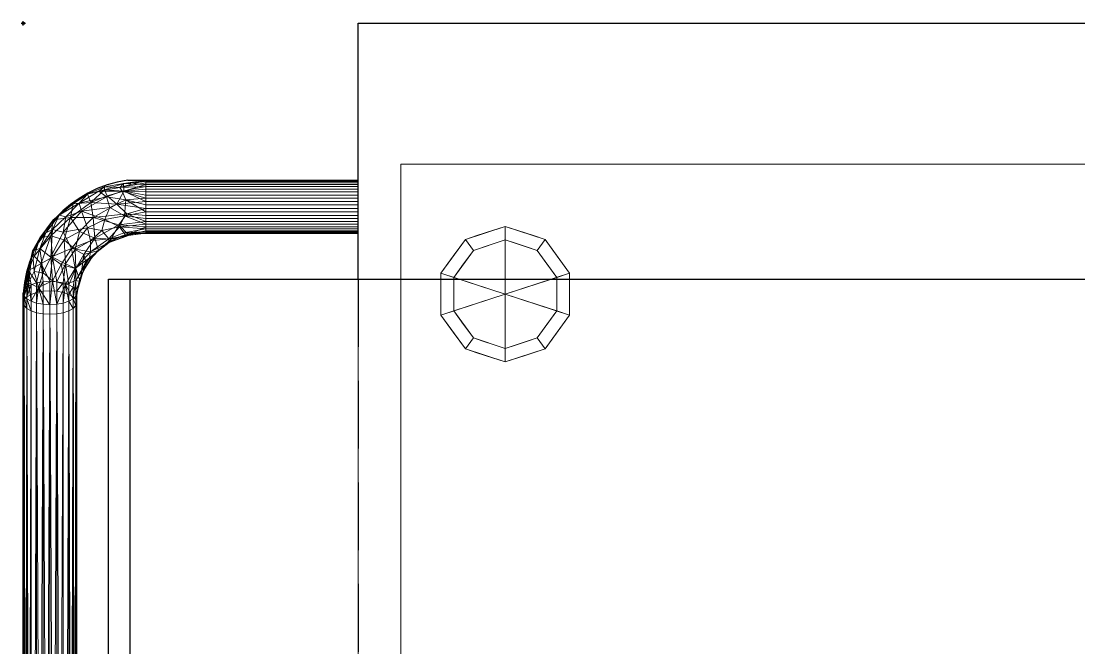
# Model space of a CAD drawing. Header units: millimetres. Extents: x -1 to 991, y -989 to 51.
# Drawn here: x -1 to 495, y -292.8 to 1 of the extents above; entities that cross this region are included whole.
import ezdxf

# ---------------------------------------------------------------- set-up
doc = ezdxf.new("R2010")
doc.units = ezdxf.units.MM
doc.header["$PDMODE"] = 34
doc.linetypes.add('NASCOSTA', pattern=[9.525, 6.35, -3.175])
for name, color, linetype in [('IQ_200_2D', 1, 'Continuous'), ('IQ_200_3D', 1, 'Continuous'), ('IQ_204_2D', 7, 'Continuous'), ('IQ_INS_3D', 3, 'Continuous')]:
    doc.layers.add(name, color=color, linetype=linetype)

msp = doc.modelspace()

# ---------------------------------------------------------------- linework, layer by layer
at = {"layer": 'IQ_200_2D'}
for p, q in [((157, 0), (833, 0)), ((157, -120), (157, 0)), ((40, -758), (40, -120)), ((40, -120), (950, -120))]:
    msp.add_line(p, q, dxfattribs=at)
at = {"layer": 'IQ_204_2D'}
for p, q in [((49.03, -73.5), (157, -73.5)), ((157, -98.5), (51.12, -98.5)), ((50, -120), (50, -748)), ((0, -857.92), (0, -126.56)), ((25, -127.51), (25, -855.94))]:
    msp.add_line(p, q, dxfattribs=at)
at = {"layer": 'IQ_204_2D', "linetype": 'NASCOSTA', "ltscale": 5}
msp.add_line((157, -120), (157, -758), dxfattribs=at)
at = {"layer": 'IQ_204_2D'}
for radius, start, end in [(57.5, 98.3391, 176.1759), (32.5, 101.0997, 174.9127)]:
    msp.add_arc((57.37, -130.39), radius, start, end, dxfattribs=at)
at = {"layer": 'IQ_INS_3D'}
msp.add_point((0, 0), dxfattribs=at)

# ---------------------------------------------------------------- meshes
at = {"layer": 'IQ_200_3D', "lineweight": 9}
mesh = msp.add_polyface(dxfattribs=at)
corners = [(157, 0, 1510), (157, -120, 1510), (833, -120, 1510), (833, 0, 1510)]
mesh.append_faces([[corners[k] for k in face] for face in [(0, 1, 2, 3)]])
mesh = msp.add_polyface(dxfattribs=at)
corners = [(833, -120, 220), (157, -120, 220), (157, 0, 220), (833, 0, 220)]
mesh.append_faces([[corners[k] for k in face] for face in [(0, 1, 2, 3)]])
mesh = msp.add_polyface(dxfattribs=at)
corners = [(833, 0, 1510), (833, 0, 220), (157, 0, 220), (157, 0, 1510)]
mesh.append_faces([[corners[k] for k in face] for face in [(0, 1, 2, 3)]])
mesh = msp.add_polyface(dxfattribs=at)
corners = [(157, 0, 1510), (157, 0, 220), (157, -120, 220), (157, -120, 1510)]
mesh.append_faces([[corners[k] for k in face] for face in [(0, 1, 2, 3)]])
mesh = msp.add_polyface(dxfattribs=at)
corners = [(177, -66, 220), (177, -738, 220), (813, -738, 220), (813, -66, 220)]
mesh.append_faces([[corners[k] for k in face] for face in [(0, 1, 2, 3)]])
mesh = msp.add_polyface(dxfattribs=at)
corners = [(813, -738, 200), (177, -738, 200), (177, -66, 200), (813, -66, 200)]
mesh.append_faces([[corners[k] for k in face] for face in [(0, 1, 2, 3)]])
mesh = msp.add_polyface(dxfattribs=at)
corners = [(813, -66, 220), (813, -66, 200), (177, -66, 200), (177, -66, 220)]
mesh.append_faces([[corners[k] for k in face] for face in [(0, 1, 2, 3)]])
mesh = msp.add_polyface(dxfattribs=at)
corners = [(177, -66, 220), (177, -66, 200), (177, -738, 200), (177, -738, 220)]
mesh.append_faces([[corners[k] for k in face] for face in [(0, 1, 2, 3)]])
mesh = msp.add_polyface(dxfattribs=at)
corners = [(57.5, -74.76, 1405.47), (57.5, -73.73, 1402.38), (57.5, -73.53, 1399.12), (57.5, -74.18, 1395.92), (57.5, -75.64, 1393), (57.5, -77.8, 1390.56), (57.5, -80.53, 1388.76), (57.5, -83.62, 1387.73), (57.5, -86.88, 1387.53), (57.5, -90.08, 1388.18), (57.5, -93, 1389.64), (57.5, -95.44, 1391.8), (57.5, -97.24, 1394.53), (41.25, -101.15, 1392.62), (29.35, -111.85, 1387.41), (25, -126.46, 1380.3), (24.57, -125.04, 1377.39), (23.33, -123.72, 1374.68), (21.34, -122.59, 1372.35), (18.75, -121.72, 1370.56), (15.74, -121.17, 1369.44), (12.5, -120.98, 1369.06), (9.26, -121.17, 1369.44), (6.25, -121.72, 1370.56), (3.66, -122.59, 1372.35), (1.67, -123.72, 1374.68), (0.43, -125.04, 1377.39), (0, -126.46, 1380.3), (4.38, -106.67, 1389.93), (16.84, -89.9, 1398.1), (35.5, -78.7, 1403.56), (2.42, -115.51, 1385.63), (45.32, -76.94, 1404.41), (32.72, -91.01, 1384.15), (12.98, -99.68, 1381), (38.12, -78.1, 1392.89), (24.39, -106.1, 1379.03), (5.18, -109.15, 1379.7), (44.8, -94.45, 1388.13), (43.93, -84.77, 1386.95), (13.65, -109.63, 1374.6), (26.6, -121.09, 1382.91), (46.93, -75.07, 1395.62), (47.2, -78.68, 1390.18), (19.82, -112.83, 1374.77), (24.59, -115, 1378.71), (2.43, -115.95, 1378.3), (33.59, -100.69, 1384.92), (38.06, -76.62, 1398.35), (26.17, -84.3, 1400.83), (23.42, -84.7, 1391.51), (30.18, -80.05, 1395.38), (28.39, -108.34, 1382.74), (19.17, -101.45, 1378.61), (22.11, -91.12, 1384.23), (31.64, -84.04, 1387.7), (26.39, -97.64, 1381.25), (10.61, -98.29, 1394.02), (14.08, -92.18, 1390.02), (7.76, -100.59, 1386.55), (39.33, -80.96, 1389.04), (49.37, -99.2, 1393.57), (48.5, -89.39, 1387.25), (8.38, -112.56, 1374.37), (35.3, -106.5, 1390.02)]
mesh.append_faces([[corners[k] for k in face] for face in [(61, 11, 12)]], dxfattribs={"vtx0": -1})
mesh.append_faces([[corners[k] for k in face] for face in [(57, 59, 28), (41, 52, 14), (8, 39, 7), (4, 42, 3), (7, 43, 6), (5, 43, 4), (2, 32, 1), (22, 63, 21), (18, 45, 17), (26, 46, 25), (20, 44, 19), (28, 46, 31), (32, 48, 30), (30, 51, 49), (23, 63, 22)]], dxfattribs={"vtx0": -1, "vtx1": -1})
mesh.append_faces([[corners[k] for k in face] for face in [(62, 10, 38), (11, 61, 38), (53, 44, 40), (33, 62, 38), (45, 44, 36), (45, 36, 52), (7, 39, 43), (42, 4, 43), (32, 42, 48), (47, 38, 13), (55, 39, 33), (35, 60, 55), (47, 36, 56), (2, 42, 32), (48, 42, 35), (48, 35, 51), (50, 55, 54), (44, 45, 18), (40, 44, 20), (53, 36, 44), (33, 38, 47), (50, 58, 29), (21, 63, 40), (39, 62, 33), (30, 48, 51), (34, 40, 63), (63, 23, 46), (31, 46, 26), (45, 52, 41), (28, 37, 46), (63, 46, 37), (53, 40, 34), (35, 42, 43), (41, 16, 45), (35, 55, 51), (53, 34, 54), (54, 58, 50), (50, 49, 51), (36, 47, 52), (52, 47, 64), (58, 54, 34), (56, 36, 53), (50, 51, 55), (56, 54, 33), (35, 43, 60), (33, 54, 55), (54, 56, 53), (47, 56, 33), (57, 58, 59), (59, 34, 37), (34, 59, 58), (28, 59, 37), (43, 39, 60), (39, 55, 60), (8, 62, 39), (34, 63, 37)]], dxfattribs={"vtx0": -1, "vtx1": -1, "vtx2": -1})
mesh.append_faces([[corners[k] for k in face] for face in [(43, 5, 6), (42, 2, 3), (62, 9, 10), (45, 16, 17), (47, 13, 64)]], dxfattribs={"vtx0": -1, "vtx2": -1})
mesh.append_faces([[corners[k] for k in face] for face in [(15, 16, 41)]], dxfattribs={"vtx1": -1})
mesh.append_faces([[corners[k] for k in face] for face in [(8, 9, 62), (10, 11, 38), (18, 19, 44), (24, 25, 46), (20, 21, 40), (23, 24, 46), (64, 14, 52), (29, 49, 50), (57, 29, 58), (61, 13, 38)]], dxfattribs={"vtx1": -1, "vtx2": -1})
mesh.append_faces([[corners[k] for k in face] for face in [(26, 27, 31), (32, 0, 1)]], dxfattribs={"vtx2": -1})
mesh = msp.add_polyface(dxfattribs=at)
corners = [(157, -74.76, 1405.47), (157, -73.73, 1402.38), (157, -73.53, 1399.12), (157, -74.18, 1395.92), (157, -75.64, 1393), (157, -77.8, 1390.56), (157, -80.53, 1388.76), (157, -83.62, 1387.73), (157, -86.88, 1387.53), (157, -90.08, 1388.18), (157, -93, 1389.64), (157, -95.44, 1391.8), (157, -97.24, 1394.53), (57.5, -97.24, 1394.53), (57.5, -95.44, 1391.8), (57.5, -93, 1389.64), (57.5, -90.08, 1388.18), (57.5, -86.88, 1387.53), (57.5, -83.62, 1387.73), (57.5, -80.53, 1388.76), (57.5, -77.8, 1390.56), (57.5, -75.64, 1393), (57.5, -74.18, 1395.92), (57.5, -73.53, 1399.12), (57.5, -73.73, 1402.38), (57.5, -74.76, 1405.47)]
mesh.append_faces([[corners[k] for k in face] for face in [(11, 14, 15, 10), (8, 17, 18, 7), (10, 15, 16, 9), (9, 16, 17, 8), (5, 20, 21, 4)]], dxfattribs={"vtx0": -1, "vtx2": -1})
mesh.append_faces([[corners[k] for k in face] for face in [(18, 19, 6, 7), (21, 22, 3, 4), (23, 24, 1, 2), (22, 23, 2, 3), (5, 6, 19, 20)]], dxfattribs={"vtx1": -1, "vtx3": -1})
mesh.append_faces([[corners[k] for k in face] for face in [(12, 13, 14, 11)]], dxfattribs={"vtx2": -1})
mesh.append_faces([[corners[k] for k in face] for face in [(24, 25, 0, 1)]], dxfattribs={"vtx3": -1})
mesh = msp.add_polyface(dxfattribs=at)
corners = [(157, -74.76, 1405.47), (157, -76.56, 1408.2), (157, -79, 1410.36), (157, -81.92, 1411.82), (157, -85.12, 1412.47), (157, -88.38, 1412.27), (157, -91.47, 1411.24), (157, -94.2, 1409.44), (157, -96.36, 1407), (157, -97.82, 1404.08), (157, -98.47, 1400.88), (157, -98.27, 1397.62), (157, -97.24, 1394.53), (157, -95.44, 1391.8), (157, -93, 1389.64), (157, -90.08, 1388.18), (157, -86.88, 1387.53), (157, -83.62, 1387.73), (157, -80.53, 1388.76), (157, -77.8, 1390.56), (157, -75.64, 1393), (157, -74.18, 1395.92), (157, -73.53, 1399.12), (157, -73.73, 1402.38)]
mesh.append_faces([[corners[k] for k in face] for face in [(11, 14, 18, 10)]], dxfattribs={"vtx0": -1, "vtx1": -1, "vtx2": -1})
mesh.append_faces([[corners[k] for k in face] for face in [(0, 6, 21, 22)]], dxfattribs={"vtx0": -1, "vtx1": -1, "vtx3": -1})
mesh.append_faces([[corners[k] for k in face] for face in [(6, 8, 9, 18)]], dxfattribs={"vtx0": -1, "vtx2": -1, "vtx3": -1})
mesh.append_faces([[corners[k] for k in face] for face in [(15, 16, 14), (23, 0, 22), (7, 8, 6), (5, 6, 4)]], dxfattribs={"vtx1": -1})
mesh.append_faces([[corners[k] for k in face] for face in [(18, 19, 6), (9, 10, 18)]], dxfattribs={"vtx1": -1, "vtx2": -1})
mesh.append_faces([[corners[k] for k in face] for face in [(12, 13, 14, 11)]], dxfattribs={"vtx2": -1})
mesh.append_faces([[corners[k] for k in face] for face in [(16, 17, 18, 14), (19, 20, 21, 6), (2, 3, 4, 6), (0, 1, 2, 6)]], dxfattribs={"vtx2": -1, "vtx3": -1})
mesh = msp.add_polyface(dxfattribs=at)
corners = [(57.5, -97.24, 1394.53), (57.5, -98.27, 1397.62), (57.5, -98.47, 1400.88), (57.5, -97.82, 1404.08), (57.5, -96.36, 1407), (57.5, -94.2, 1409.44), (57.5, -91.47, 1411.24), (57.5, -88.38, 1412.27), (57.5, -85.12, 1412.47), (57.5, -81.92, 1411.82), (57.5, -79, 1410.36), (57.5, -76.56, 1408.2), (57.5, -74.76, 1405.47), (35.5, -78.7, 1403.56), (16.84, -89.9, 1398.1), (4.38, -106.67, 1389.93), (0, -126.46, 1380.3), (0.43, -127.87, 1383.21), (1.67, -129.19, 1385.92), (3.66, -130.33, 1388.24), (6.25, -131.2, 1390.03), (9.26, -131.74, 1391.15), (12.5, -131.93, 1391.53), (15.74, -131.74, 1391.15), (18.75, -131.2, 1390.03), (21.34, -130.33, 1388.24), (23.33, -129.19, 1385.92), (24.57, -127.87, 1383.21), (25, -126.46, 1380.3), (29.35, -111.85, 1387.41), (41.25, -101.15, 1392.62), (45.32, -76.94, 1404.41), (2.42, -115.51, 1385.63), (30.04, -95.91, 1408.56), (12.86, -109.72, 1400.82), (24.39, -114.9, 1397.11), (40.04, -100.98, 1403.84), (40.63, -86.36, 1411.09), (5.16, -116.39, 1394.24), (13.64, -120.73, 1396.98), (45.1, -95.36, 1409.04), (51.53, -98.68, 1393.83), (26.6, -121.09, 1382.91), (19.82, -122.41, 1394.43), (48.03, -99.65, 1400.49), (24.59, -120.64, 1390.3), (48.14, -82.7, 1411.47), (2.42, -121.62, 1389.78), (38.97, -81.3, 1408.6), (27.27, -88.16, 1407.04), (18.74, -98, 1404.75), (10.61, -98.29, 1394.02), (22.58, -105.58, 1404.35), (40.29, -102.72, 1398.22), (31.5, -107.08, 1400.33), (35.3, -106.5, 1390.02), (31.05, -110.04, 1394.16), (31.47, -102, 1405.74), (13.64, -96.67, 1400.35), (7.75, -105.64, 1396.81), (19.93, -90.74, 1403.23), (26.17, -84.3, 1400.83), (46.34, -78.72, 1408.88), (47.19, -98.3, 1405.29), (9.37, -117.02, 1397.27), (7.11, -123.95, 1393.69), (47.43, -90.28, 1411.58), (38.25, -92.03, 1410.51), (36.91, -97.14, 1408.41), (17.75, -113.12, 1400.7)]
mesh.append_faces([[corners[k] for k in face] for face in [(22, 65, 21), (23, 39, 22), (20, 65, 19), (3, 63, 2), (27, 45, 26), (29, 45, 42), (15, 59, 51), (13, 62, 31), (4, 63, 3), (7, 66, 6)]], dxfattribs={"vtx0": -1, "vtx1": -1})
mesh.append_faces([[corners[k] for k in face] for face in [(40, 36, 63), (46, 48, 37), (31, 62, 11), (37, 66, 46), (65, 47, 19), (40, 66, 67), (41, 1, 44), (64, 39, 34), (33, 67, 49), (46, 66, 7), (36, 44, 63), (34, 69, 52), (40, 67, 68), (23, 43, 39), (4, 40, 63), (69, 43, 35), (5, 66, 40), (49, 37, 48), (27, 42, 45), (39, 64, 65), (17, 47, 32), (52, 54, 57), (22, 39, 65), (50, 33, 49), (53, 56, 55), (15, 47, 38), (44, 36, 53), (29, 56, 45), (43, 45, 35), (58, 34, 50), (26, 45, 43), (52, 33, 50), (44, 53, 41), (62, 13, 48), (62, 48, 46), (49, 61, 60), (62, 46, 9), (34, 58, 59), (58, 60, 14), (52, 50, 34), (69, 34, 39), (59, 15, 38), (52, 35, 54), (36, 54, 53), (54, 36, 57), (56, 53, 54), (54, 35, 56), (45, 56, 35), (68, 36, 40), (52, 57, 33), (58, 51, 59), (60, 50, 49), (59, 38, 64), (50, 60, 58), (49, 48, 61), (2, 63, 44), (59, 64, 34), (64, 38, 65), (47, 65, 38), (67, 66, 37), (49, 67, 37), (33, 57, 68), (33, 68, 67), (36, 68, 57), (43, 69, 39), (35, 52, 69)]], dxfattribs={"vtx0": -1, "vtx1": -1, "vtx2": -1})
mesh.append_faces([[corners[k] for k in face] for face in [(62, 10, 11), (46, 7, 8), (47, 17, 18), (47, 15, 32), (44, 1, 2), (58, 14, 51), (46, 8, 9), (62, 9, 10), (43, 23, 24), (56, 29, 55), (65, 20, 21)]], dxfattribs={"vtx0": -1, "vtx2": -1})
mesh.append_faces([[corners[k] for k in face] for face in [(16, 17, 32)]], dxfattribs={"vtx1": -1})
mesh.append_faces([[corners[k] for k in face] for face in [(4, 5, 40), (18, 19, 47), (5, 6, 66), (25, 26, 43), (24, 25, 43), (30, 41, 53), (55, 30, 53), (13, 61, 48), (61, 14, 60)]], dxfattribs={"vtx1": -1, "vtx2": -1})
mesh.append_faces([[corners[k] for k in face] for face in [(11, 12, 31), (27, 28, 42), (41, 0, 1)]], dxfattribs={"vtx2": -1})
mesh = msp.add_polyface(dxfattribs=at)
corners = [(157, -97.24, 1394.53), (157, -98.27, 1397.62), (157, -98.47, 1400.88), (157, -97.82, 1404.08), (157, -96.36, 1407), (157, -94.2, 1409.44), (157, -91.47, 1411.24), (157, -88.38, 1412.27), (157, -85.12, 1412.47), (157, -81.92, 1411.82), (157, -79, 1410.36), (157, -76.56, 1408.2), (157, -74.76, 1405.47), (57.5, -74.76, 1405.47), (57.5, -76.56, 1408.2), (57.5, -79, 1410.36), (57.5, -81.92, 1411.82), (57.5, -85.12, 1412.47), (57.5, -88.38, 1412.27), (57.5, -91.47, 1411.24), (57.5, -94.2, 1409.44), (57.5, -96.36, 1407), (57.5, -97.82, 1404.08), (57.5, -98.47, 1400.88), (57.5, -98.27, 1397.62), (57.5, -97.24, 1394.53)]
mesh.append_faces([[corners[k] for k in face] for face in [(11, 14, 15, 10), (8, 17, 18, 7), (9, 16, 17, 8), (10, 15, 16, 9), (5, 20, 21, 4)]], dxfattribs={"vtx0": -1, "vtx2": -1})
mesh.append_faces([[corners[k] for k in face] for face in [(18, 19, 6, 7), (21, 22, 3, 4), (23, 24, 1, 2), (22, 23, 2, 3), (5, 6, 19, 20)]], dxfattribs={"vtx1": -1, "vtx3": -1})
mesh.append_faces([[corners[k] for k in face] for face in [(12, 13, 14, 11)]], dxfattribs={"vtx2": -1})
mesh.append_faces([[corners[k] for k in face] for face in [(24, 25, 0, 1)]], dxfattribs={"vtx3": -1})
mesh = msp.add_polyface(dxfattribs=at)
corners = [(226, -158.75, 69.95), (207.34, -152.69, 69.95), (195.8, -136.81, 69.95), (195.8, -117.19, 69.95), (207.34, -101.31, 69.95), (226, -95.25, 69.95), (226, -101.6, 69.95), (211.07, -106.45, 69.95), (201.84, -119.15, 69.95), (201.84, -134.85, 69.95), (211.07, -147.55, 69.95), (226, -152.4, 69.95)]
mesh.append_faces([[corners[k] for k in face] for face in [(10, 1, 2, 9)]], dxfattribs={"vtx0": -1, "vtx2": -1})
mesh.append_faces([[corners[k] for k in face] for face in [(6, 7, 4, 5)]], dxfattribs={"vtx1": -1})
mesh.append_faces([[corners[k] for k in face] for face in [(8, 9, 2, 3), (7, 8, 3, 4)]], dxfattribs={"vtx1": -1, "vtx3": -1})
mesh.append_faces([[corners[k] for k in face] for face in [(11, 0, 1, 10)]], dxfattribs={"vtx2": -1})
mesh = msp.add_polyface(dxfattribs=at)
corners = [(226, -158.75, 200), (207.34, -152.69, 200), (195.8, -136.81, 200), (195.8, -117.19, 200), (207.34, -101.31, 200), (226, -95.25, 200), (226, -95.25, 69.95), (207.34, -101.31, 69.95), (195.8, -117.19, 69.95), (195.8, -136.81, 69.95), (207.34, -152.69, 69.95), (226, -158.75, 69.95), (218.16, -97.8, 69.95), (216.67, -98.28, 200), (201.57, -109.25, 200), (201.57, -109.25, 69.95), (195.8, -127, 200), (195.8, -127, 69.95), (218.16, -156.2, 200), (216.67, -155.72, 69.95), (201.57, -144.75, 200), (201.57, -144.75, 69.95), (212.75, -99.56, 69.95), (212.75, -154.44, 200)]
mesh.append_faces([[corners[k] for k in face] for face in [(5, 12, 13), (19, 23, 10)]], dxfattribs={"vtx0": -1, "vtx1": -1})
mesh.append_faces([[corners[k] for k in face] for face in [(13, 12, 22), (14, 15, 8, 3), (22, 4, 13), (4, 7, 15, 14), (16, 17, 9, 2), (19, 18, 23), (18, 19, 11), (20, 21, 10, 1), (2, 9, 21, 20), (3, 8, 17, 16)]], dxfattribs={"vtx0": -1, "vtx2": -1})
mesh.append_faces([[corners[k] for k in face] for face in [(22, 7, 4), (23, 1, 10)]], dxfattribs={"vtx1": -1, "vtx2": -1})
mesh.append_faces([[corners[k] for k in face] for face in [(5, 6, 12), (11, 0, 18)]], dxfattribs={"vtx2": -1})
mesh = msp.add_polyface(dxfattribs=at)
corners = [(226, -127, 200), (226, -95.25, 200), (207.34, -101.31, 200), (195.8, -117.19, 200), (195.8, -136.81, 200), (207.34, -152.69, 200), (226, -158.75, 200)]
mesh.append_faces([[corners[k] for k in face] for face in [(0, 4, 5, 6)]], dxfattribs={"vtx0": -1})
mesh.append_faces([[corners[k] for k in face] for face in [(0, 3, 4)]], dxfattribs={"vtx0": -1, "vtx2": -1})
mesh.append_faces([[corners[k] for k in face] for face in [(0, 1, 2, 3)]], dxfattribs={"vtx3": -1})
mesh = msp.add_polyface(dxfattribs=at)
corners = [(226, -95.25, 69.95), (244.66, -101.31, 69.95), (256.2, -117.19, 69.95), (256.2, -136.81, 69.95), (244.66, -152.69, 69.95), (226, -158.75, 69.95), (226, -152.4, 69.95), (240.93, -147.55, 69.95), (250.16, -134.85, 69.95), (250.16, -119.15, 69.95), (240.93, -106.45, 69.95), (226, -101.6, 69.95)]
mesh.append_faces([[corners[k] for k in face] for face in [(1, 10, 11, 0)]], dxfattribs={"vtx0": -1})
mesh.append_faces([[corners[k] for k in face] for face in [(3, 8, 9, 2), (2, 9, 10, 1)]], dxfattribs={"vtx0": -1, "vtx2": -1})
mesh.append_faces([[corners[k] for k in face] for face in [(3, 4, 7, 8)]], dxfattribs={"vtx1": -1, "vtx3": -1})
mesh.append_faces([[corners[k] for k in face] for face in [(4, 5, 6, 7)]], dxfattribs={"vtx3": -1})
mesh = msp.add_polyface(dxfattribs=at)
corners = [(226, -95.25, 200), (244.66, -101.31, 200), (256.2, -117.19, 200), (256.2, -136.81, 200), (244.66, -152.69, 200), (226, -158.75, 200), (226, -158.75, 69.95), (244.66, -152.69, 69.95), (256.2, -136.81, 69.95), (256.2, -117.19, 69.95), (244.66, -101.31, 69.95), (226, -95.25, 69.95), (250.43, -144.75, 69.95), (250.43, -144.75, 200), (235.33, -155.72, 200), (235.33, -155.72, 69.95), (256.2, -127, 200), (256.2, -127, 69.95), (233.84, -97.8, 200), (235.33, -98.28, 69.95), (250.43, -109.25, 200), (250.43, -109.25, 69.95), (239.25, -99.56, 200)]
mesh.append_faces([[corners[k] for k in face] for face in [(19, 22, 10)]], dxfattribs={"vtx0": -1, "vtx1": -1})
mesh.append_faces([[corners[k] for k in face] for face in [(4, 7, 12, 13), (13, 12, 8, 3), (14, 15, 7, 4), (9, 2, 16), (18, 19, 11), (20, 21, 10, 1), (2, 9, 21, 20), (19, 18, 22)]], dxfattribs={"vtx0": -1, "vtx2": -1})
mesh.append_faces([[corners[k] for k in face] for face in [(8, 17, 3), (22, 1, 10)]], dxfattribs={"vtx1": -1, "vtx2": -1})
mesh.append_faces([[corners[k] for k in face] for face in [(16, 3, 17, 9)]], dxfattribs={"vtx1": -1, "vtx3": -1})
mesh.append_faces([[corners[k] for k in face] for face in [(5, 6, 15, 14), (11, 0, 18)]], dxfattribs={"vtx2": -1})
mesh = msp.add_polyface(dxfattribs=at)
corners = [(226, -127, 200), (226, -158.75, 200), (244.66, -152.69, 200), (256.2, -136.81, 200), (256.2, -117.19, 200), (244.66, -101.31, 200), (226, -95.25, 200)]
mesh.append_faces([[corners[k] for k in face] for face in [(0, 4, 5, 6)]], dxfattribs={"vtx0": -1})
mesh.append_faces([[corners[k] for k in face] for face in [(4, 0, 3)]], dxfattribs={"vtx0": -1, "vtx1": -1})
mesh.append_faces([[corners[k] for k in face] for face in [(0, 1, 2, 3)]], dxfattribs={"vtx3": -1})
mesh = msp.add_polyface(dxfattribs=at)
corners = [(226, -152.4, 0), (211.07, -147.55, 0), (201.84, -134.85, 0), (201.84, -119.15, 0), (211.07, -106.45, 0), (226, -101.6, 0), (226, -127, 0)]
mesh.append_faces([[corners[k] for k in face] for face in [(1, 2, 6, 0)]], dxfattribs={"vtx1": -1})
mesh.append_faces([[corners[k] for k in face] for face in [(2, 3, 6)]], dxfattribs={"vtx1": -1, "vtx2": -1})
mesh.append_faces([[corners[k] for k in face] for face in [(4, 5, 6, 3)]], dxfattribs={"vtx2": -1})
mesh = msp.add_polyface(dxfattribs=at)
corners = [(226, -152.4, 69.95), (211.07, -147.55, 69.95), (201.84, -134.85, 69.95), (201.84, -119.15, 69.95), (211.07, -106.45, 69.95), (226, -101.6, 69.95), (226, -101.6, 0), (211.07, -106.45, 0), (201.84, -119.15, 0), (201.84, -134.85, 0), (211.07, -147.55, 0), (226, -152.4, 0), (206.46, -112.8, 69.95), (206.46, -112.8, 0), (218.54, -104.03, 0), (218.54, -104.03, 69.95), (201.84, -127, 69.95), (201.84, -127, 0), (206.46, -141.2, 69.95), (206.46, -141.2, 0), (215.57, -149.01, 69.95), (218.54, -149.97, 0), (220.78, -150.71, 69.95)]
mesh.append_faces([[corners[k] for k in face] for face in [(22, 11, 0)]], dxfattribs={"vtx0": -1})
mesh.append_faces([[corners[k] for k in face] for face in [(11, 22, 21)]], dxfattribs={"vtx0": -1, "vtx1": -1})
mesh.append_faces([[corners[k] for k in face] for face in [(18, 19, 10, 1), (20, 10, 21), (2, 9, 19, 18), (9, 2, 16)]], dxfattribs={"vtx0": -1, "vtx2": -1})
mesh.append_faces([[corners[k] for k in face] for face in [(22, 20, 21), (20, 1, 10), (8, 17, 3)]], dxfattribs={"vtx1": -1, "vtx2": -1})
mesh.append_faces([[corners[k] for k in face] for face in [(3, 12, 13, 8), (14, 7, 4, 15), (12, 4, 7, 13), (17, 9, 16, 3)]], dxfattribs={"vtx1": -1, "vtx3": -1})
mesh.append_faces([[corners[k] for k in face] for face in [(15, 5, 6, 14)]], dxfattribs={"vtx3": -1})
mesh = msp.add_polyface(dxfattribs=at)
corners = [(226, -101.6, 0), (240.93, -106.45, 0), (250.16, -119.15, 0), (250.16, -134.85, 0), (240.93, -147.55, 0), (226, -152.4, 0), (226, -127, 0)]
mesh.append_faces([[corners[k] for k in face] for face in [(3, 6, 2)]], dxfattribs={"vtx0": -1, "vtx1": -1})
mesh.append_faces([[corners[k] for k in face] for face in [(1, 2, 6, 0)]], dxfattribs={"vtx1": -1})
mesh.append_faces([[corners[k] for k in face] for face in [(4, 5, 6, 3)]], dxfattribs={"vtx2": -1})
mesh = msp.add_polyface(dxfattribs=at)
corners = [(226, -101.6, 69.95), (240.93, -106.45, 69.95), (250.16, -119.15, 69.95), (250.16, -134.85, 69.95), (240.93, -147.55, 69.95), (226, -152.4, 69.95), (226, -152.4, 0), (240.93, -147.55, 0), (250.16, -134.85, 0), (250.16, -119.15, 0), (240.93, -106.45, 0), (226, -101.6, 0), (236.43, -149.01, 0), (233.46, -149.97, 69.95), (245.54, -141.2, 69.95), (245.54, -141.2, 0), (250.16, -127, 69.95), (250.16, -127, 0), (245.54, -112.8, 69.95), (245.54, -112.8, 0), (236.43, -104.99, 69.95), (233.46, -104.03, 0), (231.22, -150.71, 0), (231.22, -103.29, 69.95)]
mesh.append_faces([[corners[k] for k in face] for face in [(22, 5, 6), (23, 11, 0)]], dxfattribs={"vtx0": -1})
mesh.append_faces([[corners[k] for k in face] for face in [(7, 4, 12), (5, 22, 13), (11, 23, 21)]], dxfattribs={"vtx0": -1, "vtx1": -1})
mesh.append_faces([[corners[k] for k in face] for face in [(14, 15, 8, 3), (4, 7, 15, 14), (12, 4, 13), (9, 2, 16), (10, 1, 18), (20, 10, 21)]], dxfattribs={"vtx0": -1, "vtx2": -1})
mesh.append_faces([[corners[k] for k in face] for face in [(22, 12, 13), (9, 19, 2), (20, 1, 10), (8, 17, 3), (23, 20, 21)]], dxfattribs={"vtx1": -1, "vtx2": -1})
mesh.append_faces([[corners[k] for k in face] for face in [(17, 9, 16, 3), (19, 10, 18, 2)]], dxfattribs={"vtx1": -1, "vtx3": -1})
mesh = msp.add_polyface(dxfattribs=at)
corners = [(0, -126.46, 1380.3), (0.43, -125.04, 1377.39), (1.67, -123.72, 1374.68), (3.66, -122.59, 1372.35), (6.25, -121.72, 1370.56), (9.26, -121.17, 1369.44), (12.5, -120.98, 1369.06), (15.74, -121.17, 1369.44), (18.75, -121.72, 1370.56), (21.34, -122.59, 1372.35), (23.33, -123.72, 1374.68), (24.57, -125.04, 1377.39), (25, -126.46, 1380.3), (25, -130.95, 1378.11), (24.57, -129.54, 1375.2), (23.33, -128.22, 1372.49), (21.34, -127.08, 1370.16), (18.75, -126.21, 1368.37), (15.74, -125.67, 1367.25), (12.5, -125.48, 1366.87), (9.26, -125.67, 1367.25), (6.25, -126.21, 1368.37), (3.66, -127.08, 1370.16), (1.67, -128.22, 1372.49), (0.43, -129.54, 1375.2), (0, -130.95, 1378.11)]
mesh.append_faces([[corners[k] for k in face] for face in [(1, 24, 25, 0)]], dxfattribs={"vtx0": -1})
mesh.append_faces([[corners[k] for k in face] for face in [(21, 5, 20), (3, 23, 2)]], dxfattribs={"vtx0": -1, "vtx1": -1})
mesh.append_faces([[corners[k] for k in face] for face in [(11, 14, 15, 10), (9, 16, 17, 8), (8, 17, 18), (19, 6, 7, 18), (4, 21, 22, 3), (2, 23, 24, 1), (21, 4, 5), (20, 5, 6, 19)]], dxfattribs={"vtx0": -1, "vtx2": -1})
mesh.append_faces([[corners[k] for k in face] for face in [(15, 16, 10), (7, 8, 18), (9, 10, 16), (22, 23, 3)]], dxfattribs={"vtx1": -1, "vtx2": -1})
mesh.append_faces([[corners[k] for k in face] for face in [(12, 13, 14, 11)]], dxfattribs={"vtx2": -1})
mesh = msp.add_polyface(dxfattribs=at)
corners = [(950, -120, 875), (40, -120, 875), (40, -758, 875), (950, -758, 875)]
mesh.append_faces([[corners[k] for k in face] for face in [(0, 1, 2, 3)]])
mesh = msp.add_polyface(dxfattribs=at)
corners = [(40, -758, 800), (40, -120, 800), (950, -120, 800), (950, -758, 800)]
mesh.append_faces([[corners[k] for k in face] for face in [(0, 1, 2, 3)]])
mesh = msp.add_polyface(dxfattribs=at)
corners = [(950, -120, 875), (950, -120, 800), (40, -120, 800), (40, -120, 875)]
mesh.append_faces([[corners[k] for k in face] for face in [(0, 1, 2, 3)]])
mesh = msp.add_polyface(dxfattribs=at)
corners = [(40, -120, 875), (40, -120, 800), (40, -758, 800), (40, -758, 875)]
mesh.append_faces([[corners[k] for k in face] for face in [(0, 1, 2, 3)]])
mesh = msp.add_polyface(dxfattribs=at)
corners = [(940, -120, 1527), (50, -120, 1527), (50, -748, 1527), (940, -748, 1527)]
mesh.append_faces([[corners[k] for k in face] for face in [(0, 1, 2, 3)]])
mesh = msp.add_polyface(dxfattribs=at)
corners = [(50, -748, 875), (50, -120, 875), (940, -120, 875), (940, -748, 875)]
mesh.append_faces([[corners[k] for k in face] for face in [(0, 1, 2, 3)]])
mesh = msp.add_polyface(dxfattribs=at)
corners = [(940, -120, 1527), (940, -120, 875), (50, -120, 875), (50, -120, 1527)]
mesh.append_faces([[corners[k] for k in face] for face in [(0, 1, 2, 3)]])
mesh = msp.add_polyface(dxfattribs=at)
corners = [(50, -120, 1527), (50, -120, 875), (50, -748, 875), (50, -748, 1527)]
mesh.append_faces([[corners[k] for k in face] for face in [(0, 1, 2, 3)]])
mesh = msp.add_polyface(dxfattribs=at)
corners = [(940, -120, 1567), (50, -120, 1567), (50, -748, 1567), (940, -748, 1567)]
mesh.append_faces([[corners[k] for k in face] for face in [(0, 1, 2, 3)]])
mesh = msp.add_polyface(dxfattribs=at)
corners = [(50, -748, 1527), (50, -120, 1527), (940, -120, 1527), (940, -748, 1527)]
mesh.append_faces([[corners[k] for k in face] for face in [(0, 1, 2, 3)]])
mesh = msp.add_polyface(dxfattribs=at)
corners = [(940, -120, 1567), (940, -120, 1527), (50, -120, 1527), (50, -120, 1567)]
mesh.append_faces([[corners[k] for k in face] for face in [(0, 1, 2, 3)]])
mesh = msp.add_polyface(dxfattribs=at)
corners = [(50, -120, 1567), (50, -120, 1527), (50, -748, 1527), (50, -748, 1567)]
mesh.append_faces([[corners[k] for k in face] for face in [(0, 1, 2, 3)]])
mesh = msp.add_polyface(dxfattribs=at)
corners = [(833, -120, 800), (157, -120, 800), (157, -658, 800), (833, -658, 800)]
mesh.append_faces([[corners[k] for k in face] for face in [(0, 1, 2, 3)]])
mesh = msp.add_polyface(dxfattribs=at)
corners = [(157, -658, 220), (157, -120, 220), (833, -120, 220), (833, -658, 220)]
mesh.append_faces([[corners[k] for k in face] for face in [(0, 1, 2, 3)]])
mesh = msp.add_polyface(dxfattribs=at)
corners = [(833, -120, 800), (833, -120, 220), (157, -120, 220), (157, -120, 800)]
mesh.append_faces([[corners[k] for k in face] for face in [(0, 1, 2, 3)]])
mesh = msp.add_polyface(dxfattribs=at)
corners = [(157, -120, 800), (157, -120, 220), (157, -658, 220), (157, -658, 800)]
mesh.append_faces([[corners[k] for k in face] for face in [(0, 1, 2, 3)]])
mesh = msp.add_polyface(dxfattribs=at)
corners = [(157, -120, 1510), (157, -120, 220), (833, -120, 220), (833, -120, 1510)]
mesh.append_faces([[corners[k] for k in face] for face in [(0, 1, 2, 3)]])
mesh = msp.add_polyface(dxfattribs=at)
corners = [(0, -854.54, 1025.7), (0, -130.95, 1378.11), (0.43, -129.54, 1375.2), (1.67, -128.22, 1372.49), (3.66, -127.08, 1370.16), (6.25, -126.21, 1368.37), (9.26, -125.67, 1367.25), (12.5, -125.48, 1366.87), (15.74, -125.67, 1367.25), (18.75, -126.21, 1368.37), (21.34, -127.08, 1370.16), (23.33, -128.22, 1372.49), (24.57, -129.54, 1375.2), (25, -130.95, 1378.11), (25, -854.54, 1025.7), (24.57, -853.13, 1022.79), (23.33, -851.81, 1020.08), (21.34, -850.67, 1017.76), (18.75, -849.8, 1015.97), (15.74, -849.26, 1014.85), (12.5, -849.07, 1014.47), (9.26, -849.26, 1014.85), (6.25, -849.8, 1015.97), (3.66, -850.67, 1017.76), (1.67, -851.81, 1020.08), (0.43, -853.13, 1022.79)]
mesh.append_faces([[corners[k] for k in face] for face in [(14, 12, 13), (1, 25, 0)]], dxfattribs={"vtx0": -1})
mesh.append_faces([[corners[k] for k in face] for face in [(16, 11, 15), (21, 6, 20)]], dxfattribs={"vtx0": -1, "vtx1": -1})
mesh.append_faces([[corners[k] for k in face] for face in [(12, 14, 15), (8, 18, 19), (15, 11, 12), (16, 10, 11), (19, 7, 8), (5, 21, 22), (2, 24, 25), (21, 5, 6), (20, 6, 7), (23, 3, 4), (25, 1, 2)]], dxfattribs={"vtx0": -1, "vtx2": -1})
mesh.append_faces([[corners[k] for k in face] for face in [(16, 17, 10), (8, 9, 18), (19, 20, 7), (23, 24, 3), (2, 3, 24)]], dxfattribs={"vtx1": -1, "vtx2": -1})
mesh.append_faces([[corners[k] for k in face] for face in [(17, 18, 9, 10), (22, 23, 4, 5)]], dxfattribs={"vtx1": -1, "vtx3": -1})
mesh = msp.add_polyface(dxfattribs=at)
corners = [(25, -126.46, 1380.3), (24.57, -127.87, 1383.21), (23.33, -129.19, 1385.92), (21.34, -130.33, 1388.24), (18.75, -131.2, 1390.03), (15.74, -131.74, 1391.15), (12.5, -131.93, 1391.53), (9.26, -131.74, 1391.15), (6.25, -131.2, 1390.03), (3.66, -130.33, 1388.24), (1.67, -129.19, 1385.92), (0.43, -127.87, 1383.21), (0, -126.46, 1380.3), (0, -130.95, 1378.11), (0.43, -132.37, 1381.02), (1.67, -133.69, 1383.73), (3.66, -134.82, 1386.05), (6.25, -135.69, 1387.84), (9.26, -136.24, 1388.96), (12.5, -136.43, 1389.35), (15.74, -136.24, 1388.96), (18.75, -135.69, 1387.84), (21.34, -134.82, 1386.05), (23.33, -133.69, 1383.73), (24.57, -132.37, 1381.02), (25, -130.95, 1378.11)]
mesh.append_faces([[corners[k] for k in face] for face in [(14, 12, 13)]], dxfattribs={"vtx0": -1})
mesh.append_faces([[corners[k] for k in face] for face in [(15, 11, 14), (3, 23, 2)]], dxfattribs={"vtx0": -1, "vtx1": -1})
mesh.append_faces([[corners[k] for k in face] for face in [(9, 16, 17, 8), (8, 17, 18, 7), (15, 10, 11), (19, 6, 7, 18), (5, 20, 21, 4), (4, 21, 22, 3), (2, 23, 24), (1, 24, 25), (20, 5, 6, 19)]], dxfattribs={"vtx0": -1, "vtx2": -1})
mesh.append_faces([[corners[k] for k in face] for face in [(0, 1, 25)]], dxfattribs={"vtx1": -1})
mesh.append_faces([[corners[k] for k in face] for face in [(15, 16, 10), (11, 12, 14), (9, 10, 16), (22, 23, 3), (1, 2, 24)]], dxfattribs={"vtx1": -1, "vtx2": -1})
mesh = msp.add_polyface(dxfattribs=at)
corners = [(0, -130.95, 1378.11), (0, -854.54, 1025.7), (0.43, -855.96, 1028.61), (1.67, -857.28, 1031.32), (3.66, -858.41, 1033.65), (6.25, -859.28, 1035.44), (9.26, -859.83, 1036.56), (12.5, -860.02, 1036.94), (15.74, -859.83, 1036.56), (18.75, -859.28, 1035.44), (21.34, -858.41, 1033.65), (23.33, -857.28, 1031.32), (24.57, -855.96, 1028.61), (25, -854.54, 1025.7), (25, -130.95, 1378.11), (24.57, -132.37, 1381.02), (23.33, -133.69, 1383.73), (21.34, -134.82, 1386.05), (18.75, -135.69, 1387.84), (15.74, -136.24, 1388.96), (12.5, -136.43, 1389.35), (9.26, -136.24, 1388.96), (6.25, -135.69, 1387.84), (3.66, -134.82, 1386.05), (1.67, -133.69, 1383.73), (0.43, -132.37, 1381.02)]
mesh.append_faces([[corners[k] for k in face] for face in [(1, 25, 0), (14, 12, 13)]], dxfattribs={"vtx0": -1})
mesh.append_faces([[corners[k] for k in face] for face in [(3, 24, 2), (10, 17, 9), (8, 19, 7)]], dxfattribs={"vtx0": -1, "vtx1": -1})
mesh.append_faces([[corners[k] for k in face] for face in [(25, 1, 2), (22, 4, 5), (21, 5, 6), (2, 24, 25), (3, 23, 24), (4, 22, 23), (6, 20, 21), (18, 8, 9), (15, 11, 12), (8, 18, 19), (7, 19, 20), (9, 17, 18), (10, 16, 17), (12, 14, 15)]], dxfattribs={"vtx0": -1, "vtx2": -1})
mesh.append_faces([[corners[k] for k in face] for face in [(3, 4, 23), (21, 22, 5), (6, 7, 20), (10, 11, 16), (15, 16, 11)]], dxfattribs={"vtx1": -1, "vtx2": -1})

doc.saveas('drawing.dxf')
